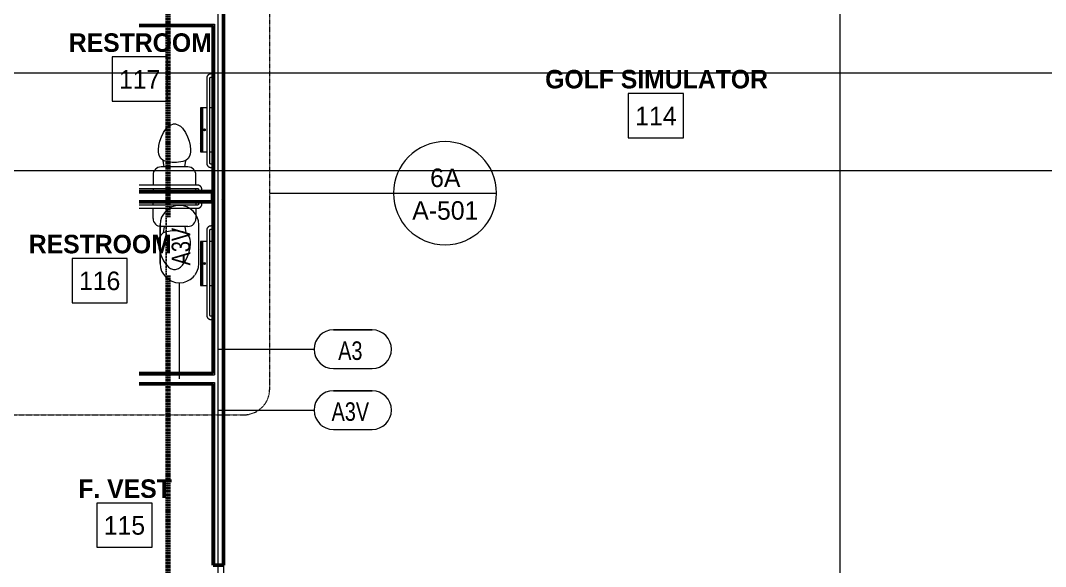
# Model space of a CAD drawing. Header units: inches. Extents: x 23906 to 26716, y -23130 to -20467.
# Drawn here: x 24151.9 to 24628.9, y -22772.7 to -22518.6 of the extents above; entities that cross this region are included whole.
import ezdxf

# ---------------------------------------------------------------- set-up
doc = ezdxf.new("R2010")
doc.units = ezdxf.units.IN
doc.header["$MEASUREMENT"] = 0
for name, pattern in [('Dash Dot 3_16_', [0.3125, 0.1875, -0.0625, 0, -0.0625]), ('Dash_2_', [0.25, 0.125, -0.125]), ('Grid Line 1_2_', [0.875, 0.5, -0.125, 0.125, -0.125])]:
    doc.linetypes.add(name, pattern=pattern)
for name, color, linetype, lineweight in [('A-ANNO-MATC', 214, 'Dash_2_', 140), ('A-ANNO-SYMB', 150, 'Continuous', 9), ('A-AREA', 32, 'Continuous', 9), ('A-AREA-IDEN', 2, 'Continuous', 9), ('A-WALL', 113, 'Continuous', 13), ('A-WALL-IDEN', 211, 'Continuous', 9), ('A-WALL-PATT', 111, 'Continuous', 50), ('G-ANNO-SYMB', 111, 'Continuous', 9), ('I-WALL', 2, 'Continuous', 13), ('P-SANR-FIXT', 6, 'Continuous', 9), ('Q-SPCQ', 91, 'Continuous', 9), ('S-GRID', 1, 'Continuous', 9)]:
    doc.layers.add(name, color=color, linetype=linetype, lineweight=lineweight)
doc.styles.add('Century Gothic', font='GOTHIC.TTF', dxfattribs={"height": 8.622671})
doc.styles.add('Century Gothic_1', font='GOTHIC.TTF', dxfattribs={"width": 0.8, "height": 8.622671})
doc.styles.add('Century Gothic_B', font='GOTHICB.TTF', dxfattribs={"height": 8.616719})
pattern_1 = [(0, (0, 0), (30.72, 7.68), [1.267, -21.773, 1.267, -21.773, -122.88]), (0, (0, 0), (30.72, 7.68), [-46.08, 1.267, -44.813, 1.267, -21.773, -53.76]), (0, (0, 0), (30.72, 7.68), [-115.2, 1.267, -14.093, 1.267, -37.133]), (120, (11.52, 3.84), (-22.0110751, 22.7643004), [1.267, -21.773, 1.267, -21.773, -122.88]), (120, (11.52, 3.84), (-22.0110751, 22.7643004), [-46.08, 1.267, -44.813, 1.267, -21.773, -53.76]), (120, (11.52, 3.84), (-22.0110751, 22.7643004), [-115.2, 1.267, -14.093, 1.267, -37.133]), (240, (15.36, 19.2), (-8.7089249, -30.4443004), [1.267, -21.773, 1.267, -21.773, -122.88]), (240, (15.36, 19.2), (-8.7089249, -30.4443004), [-46.08, 1.267, -44.813, 1.267, -21.773, -53.76]), (240, (15.36, 19.2), (-8.7089249, -30.4443004), [-115.2, 1.267, -14.093, 1.267, -37.133])]

# ---------------------------------------------------------------- blocks, each defined once
blk = doc.blocks.new('Toilet-Domestic-3D - Toilet-Domestic-3D-3240-Enlarged First Floor Plan _East_')
at = {"layer": 'P-SANR-FIXT', "color": 7}
for p, q in [((-9.98, 17.98), (-9.98, 19.48)), ((9.98, 19.48), (9.98, 17.98)), ((-9.98, 11.75), (-9.98, 16.48)), ((9.98, 16.48), (9.98, 11.75)), ((-5.21, 5), (-6.4, 4)), ((6.25, 8.02), (-6.25, 8.02)), ((-4.86, 8.02), (-5.21, 5)), ((-3.84, 5.5), (-5.21, 5)), ((-1, 6), (-3.84, 5.5)), ((1, 6), (-1, 6)), ((3.84, 5.5), (1, 6)), ((5.21, 5), (3.84, 5.5)), ((4.86, 8.02), (5.21, 5)), ((6.4, 4), (5.21, 5)), ((-7.41, 1), (-7.5, 0)), ((-7.5, 0), (-7.33, -1.99)), ((-7.24, 2), (-7.41, 1)), ((-6.97, 3), (-7.24, 2)), ((-6.4, 4), (-6.97, 3)), ((6.97, 3), (6.4, 4)), ((7.24, 2), (6.97, 3)), ((7.41, 1), (7.24, 2)), ((7.33, -1.99), (7.5, 0)), ((7.5, 0), (7.41, 1)), ((-7.33, -1.99), (-6.79, -4)), ((-6.79, -4), (-6.06, -6)), ((6.06, -6), (6.79, -4)), ((6.79, -4), (7.33, -1.99)), ((-6.06, -6), (-5.13, -8)), ((-5.13, -8), (-3.74, -10)), ((3.74, -10), (5.13, -8)), ((5.13, -8), (6.06, -6)), ((-3.74, -10), (-2.74, -11)), ((-2.74, -11), (-1.87, -11.5)), ((-1.87, -11.5), (-0.5, -12)), ((-0.5, -12), (0.5, -12)), ((0.5, -12), (1.87, -11.5)), ((1.87, -11.5), (2.74, -11)), ((2.74, -11), (3.74, -10))]:
    blk.add_line(p, q, dxfattribs=at)
for centre, start, end in [((-6.25, 11.75), 180, 270), ((6.25, 11.75), 270, 360)]:
    blk.add_arc(centre, 3.73, start, end, dxfattribs=at)
blk = doc.blocks.new('Toilet-Domestic-3D - Toilet-Domestic-3D-V19-Enlarged First Floor Plan _East_')
at = {"layer": 'P-SANR-FIXT', "color": 7}
for p, q in [((-5.13, 8), (-3.74, 10)), ((-3.74, 10), (-2.74, 11)), ((-2.74, 11), (-1.87, 11.5)), ((-1.87, 11.5), (-0.5, 12)), ((-0.5, 12), (0.5, 12)), ((0.5, 12), (1.87, 11.5)), ((1.87, 11.5), (2.74, 11)), ((2.74, 11), (3.74, 10)), ((3.74, 10), (5.13, 8)), ((-6.79, 4), (-6.06, 6)), ((-6.06, 6), (-5.13, 8)), ((5.13, 8), (6.06, 6)), ((6.06, 6), (6.79, 4)), ((-7.5, 0), (-7.33, 1.99)), ((-7.33, 1.99), (-6.79, 4)), ((6.79, 4), (7.33, 1.99)), ((7.33, 1.99), (7.5, 0)), ((-7.41, -1), (-7.5, 0)), ((-7.24, -2), (-7.41, -1)), ((-6.97, -3), (-7.24, -2)), ((-6.4, -4), (-6.97, -3)), ((-5.21, -5), (-6.4, -4)), ((6.4, -4), (5.21, -5)), ((6.97, -3), (6.4, -4)), ((7.24, -2), (6.97, -3)), ((7.41, -1), (7.24, -2)), ((7.5, 0), (7.41, -1)), ((6.25, -8.02), (-6.25, -8.02)), ((-3.84, -5.5), (-5.21, -5)), ((-4.86, -8.02), (-5.21, -5)), ((-1, -6), (-3.84, -5.5)), ((1, -6), (-1, -6)), ((3.84, -5.5), (1, -6)), ((5.21, -5), (3.84, -5.5)), ((4.86, -8.02), (5.21, -5)), ((-9.98, -11.75), (-9.98, -16.48)), ((9.98, -16.48), (9.98, -11.75)), ((-9.98, -17.98), (-9.98, -19.48)), ((9.98, -19.48), (9.98, -17.98))]:
    blk.add_line(p, q, dxfattribs=at)
for centre, start, end in [((-6.25, -11.75), 90, 180), ((6.25, -11.75), 0, 90)]:
    blk.add_arc(centre, 3.73, start, end, dxfattribs=at)
blk = doc.blocks.new('817_Grab_Bars - 8170-001420-V40-Enlarged First Floor Plan _East_')
at = {"layer": 'Q-SPCQ', "color": 7}
for p, q in [((24234.27, -22595.24), (24207.1, -22595.24)), ((24207.1, -22596.74), (24234.27, -22596.74)), ((24233.95, -22597.96), (24233.95, -22598.24)), ((24233.95, -22597.96), (24235.52, -22597.96)), ((24234.77, -22597.24), (24234.77, -22597.96)), ((24235.52, -22597.96), (24237.08, -22597.96)), ((24236.27, -22597.96), (24236.27, -22597.24)), ((24237.08, -22598.24), (24237.08, -22597.96))]:
    blk.add_line(p, q, dxfattribs=at)
at = {"layer": 'Q-SPCQ', "color": 7, "flags": 128}
for points in [[(24236.27, -22597.24), (24236.26, -22597.16), (24236.26, -22597.08), (24236.25, -22597), (24236.24, -22596.92), (24236.23, -22596.84), (24236.21, -22596.76), (24236.19, -22596.69), (24236.16, -22596.61), (24236.14, -22596.54), (24236.11, -22596.46), (24236.07, -22596.39), (24236.04, -22596.32), (24236, -22596.25), (24235.96, -22596.18), (24235.92, -22596.11), (24235.87, -22596.05), (24235.82, -22595.98), (24235.77, -22595.92), (24235.71, -22595.86), (24235.66, -22595.81), (24235.6, -22595.75), (24235.54, -22595.7), (24235.48, -22595.65), (24235.41, -22595.6), (24235.35, -22595.56), (24235.28, -22595.52), (24235.21, -22595.48), (24235.14, -22595.44), (24235.06, -22595.41), (24234.99, -22595.38), (24234.91, -22595.35), (24234.84, -22595.32), (24234.76, -22595.3), (24234.68, -22595.28), (24234.61, -22595.27), (24234.53, -22595.26), (24234.45, -22595.25), (24234.37, -22595.24), (24234.29, -22595.24), (24234.27, -22595.24)], [(24234.27, -22596.74), (24234.29, -22596.74), (24234.31, -22596.74), (24234.33, -22596.74), (24234.34, -22596.75), (24234.36, -22596.75), (24234.38, -22596.75), (24234.4, -22596.76), (24234.42, -22596.77), (24234.44, -22596.77), (24234.46, -22596.78), (24234.48, -22596.79), (24234.5, -22596.8), (24234.51, -22596.81), (24234.53, -22596.82), (24234.55, -22596.83), (24234.56, -22596.84), (24234.58, -22596.85), (24234.59, -22596.86), (24234.61, -22596.88), (24234.62, -22596.89), (24234.64, -22596.91), (24234.65, -22596.92), (24234.66, -22596.94), (24234.67, -22596.95), (24234.69, -22596.97), (24234.7, -22596.99), (24234.71, -22597), (24234.72, -22597.02), (24234.72, -22597.04), (24234.73, -22597.06), (24234.74, -22597.08), (24234.74, -22597.1), (24234.75, -22597.12), (24234.75, -22597.14), (24234.76, -22597.16), (24234.76, -22597.18), (24234.76, -22597.19), (24234.76, -22597.21), (24234.77, -22597.23), (24234.77, -22597.24)]]:
    blk.add_lwpolyline(points, dxfattribs=at)
blk = doc.blocks.new('817_Grab_Bars - 8170-001420-V41-Enlarged First Floor Plan _East_')
at = {"layer": 'Q-SPCQ', "color": 7}
for p, q in [((24234.27, -22604.49), (24207.1, -22604.49)), ((24207.1, -22605.99), (24234.27, -22605.99)), ((24233.95, -22602.99), (24233.95, -22603.27)), ((24235.52, -22603.27), (24233.95, -22603.27)), ((24234.77, -22603.27), (24234.77, -22603.99)), ((24237.08, -22603.27), (24235.52, -22603.27)), ((24236.27, -22603.99), (24236.27, -22603.27)), ((24237.08, -22603.27), (24237.08, -22602.99))]:
    blk.add_line(p, q, dxfattribs=at)
at = {"layer": 'Q-SPCQ', "color": 7, "flags": 128}
for points in [[(24234.27, -22605.99), (24234.35, -22605.99), (24234.43, -22605.98), (24234.5, -22605.98), (24234.58, -22605.96), (24234.66, -22605.95), (24234.74, -22605.93), (24234.82, -22605.91), (24234.89, -22605.89), (24234.97, -22605.86), (24235.04, -22605.83), (24235.12, -22605.8), (24235.19, -22605.76), (24235.26, -22605.73), (24235.33, -22605.68), (24235.39, -22605.64), (24235.46, -22605.59), (24235.52, -22605.55), (24235.58, -22605.49), (24235.64, -22605.44), (24235.7, -22605.38), (24235.75, -22605.33), (24235.81, -22605.26), (24235.86, -22605.2), (24235.9, -22605.14), (24235.95, -22605.07), (24235.99, -22605), (24236.03, -22604.93), (24236.07, -22604.86), (24236.1, -22604.79), (24236.13, -22604.72), (24236.16, -22604.64), (24236.18, -22604.56), (24236.2, -22604.49), (24236.22, -22604.41), (24236.24, -22604.33), (24236.25, -22604.25), (24236.26, -22604.17), (24236.26, -22604.09), (24236.27, -22604.01), (24236.27, -22603.99)], [(24234.77, -22603.99), (24234.76, -22604.01), (24234.76, -22604.03), (24234.76, -22604.05), (24234.76, -22604.07), (24234.76, -22604.09), (24234.75, -22604.11), (24234.75, -22604.13), (24234.74, -22604.15), (24234.73, -22604.17), (24234.73, -22604.19), (24234.72, -22604.2), (24234.71, -22604.22), (24234.7, -22604.24), (24234.69, -22604.26), (24234.68, -22604.27), (24234.67, -22604.29), (24234.65, -22604.3), (24234.64, -22604.32), (24234.63, -22604.33), (24234.61, -22604.35), (24234.6, -22604.36), (24234.58, -22604.38), (24234.57, -22604.39), (24234.55, -22604.4), (24234.54, -22604.41), (24234.52, -22604.42), (24234.5, -22604.43), (24234.48, -22604.44), (24234.46, -22604.45), (24234.45, -22604.46), (24234.43, -22604.46), (24234.41, -22604.47), (24234.39, -22604.47), (24234.37, -22604.48), (24234.35, -22604.48), (24234.33, -22604.49), (24234.31, -22604.49), (24234.29, -22604.49), (24234.27, -22604.49), (24234.27, -22604.49)]]:
    blk.add_lwpolyline(points, dxfattribs=at)
blk = doc.blocks.new('817_Grab_Bars - 8170-001420-V33-Enlarged First Floor Plan _East_')
at = {"layer": 'Q-SPCQ', "color": 7}
for p, q in [((25501.23, -22643.55), (25500.52, -22643.55)), ((25501.52, -22642.74), (25501.23, -22642.74)), ((25501.23, -22644.3), (25501.23, -22642.74)), ((25501.23, -22645.87), (25501.23, -22644.3)), ((25498.52, -22645.55), (25498.52, -22685.05)), ((25500.02, -22685.05), (25500.02, -22645.55)), ((25500.52, -22645.05), (25501.23, -22645.05)), ((25501.23, -22645.87), (25501.52, -22645.87)), ((25501.23, -22685.55), (25500.52, -22685.55)), ((25500.52, -22687.05), (25501.23, -22687.05)), ((25501.52, -22684.74), (25501.23, -22684.74)), ((25501.23, -22686.3), (25501.23, -22684.74)), ((25501.23, -22687.87), (25501.23, -22686.3)), ((25501.23, -22687.87), (25501.52, -22687.87))]:
    blk.add_line(p, q, dxfattribs=at)
at = {"layer": 'Q-SPCQ', "color": 7, "flags": 128}
for points in [[(25500.52, -22643.55), (25500.44, -22643.55), (25500.36, -22643.56), (25500.28, -22643.57), (25500.2, -22643.58), (25500.12, -22643.59), (25500.04, -22643.61), (25499.96, -22643.63), (25499.89, -22643.65), (25499.81, -22643.68), (25499.74, -22643.71), (25499.66, -22643.74), (25499.59, -22643.78), (25499.52, -22643.82), (25499.45, -22643.86), (25499.39, -22643.9), (25499.32, -22643.95), (25499.26, -22644), (25499.2, -22644.05), (25499.14, -22644.1), (25499.08, -22644.16), (25499.03, -22644.22), (25498.97, -22644.28), (25498.92, -22644.34), (25498.88, -22644.41), (25498.83, -22644.47), (25498.79, -22644.54), (25498.75, -22644.61), (25498.72, -22644.68), (25498.68, -22644.75), (25498.65, -22644.83), (25498.62, -22644.9), (25498.6, -22644.98), (25498.58, -22645.06), (25498.56, -22645.13), (25498.54, -22645.21), (25498.53, -22645.29), (25498.52, -22645.37), (25498.52, -22645.45), (25498.52, -22645.53), (25498.52, -22645.55)], [(25500.02, -22645.55), (25500.02, -22645.53), (25500.02, -22645.51), (25500.02, -22645.49), (25500.02, -22645.47), (25500.03, -22645.45), (25500.03, -22645.43), (25500.03, -22645.41), (25500.04, -22645.4), (25500.05, -22645.38), (25500.05, -22645.36), (25500.06, -22645.34), (25500.07, -22645.32), (25500.08, -22645.3), (25500.09, -22645.29), (25500.1, -22645.27), (25500.11, -22645.25), (25500.13, -22645.24), (25500.14, -22645.22), (25500.15, -22645.21), (25500.17, -22645.19), (25500.18, -22645.18), (25500.2, -22645.17), (25500.21, -22645.16), (25500.23, -22645.14), (25500.25, -22645.13), (25500.26, -22645.12), (25500.28, -22645.11), (25500.3, -22645.1), (25500.32, -22645.09), (25500.33, -22645.09), (25500.35, -22645.08), (25500.37, -22645.07), (25500.39, -22645.07), (25500.41, -22645.06), (25500.43, -22645.06), (25500.45, -22645.06), (25500.47, -22645.05), (25500.49, -22645.05), (25500.51, -22645.05), (25500.52, -22645.05)], [(25498.52, -22685.05), (25498.52, -22685.13), (25498.52, -22685.21), (25498.53, -22685.29), (25498.54, -22685.37), (25498.56, -22685.45), (25498.57, -22685.53), (25498.59, -22685.61), (25498.62, -22685.68), (25498.64, -22685.76), (25498.67, -22685.83), (25498.71, -22685.9), (25498.74, -22685.98), (25498.78, -22686.05), (25498.82, -22686.12), (25498.86, -22686.18), (25498.91, -22686.25), (25498.96, -22686.31), (25499.01, -22686.37), (25499.07, -22686.43), (25499.12, -22686.49), (25499.18, -22686.54), (25499.24, -22686.59), (25499.3, -22686.64), (25499.37, -22686.69), (25499.43, -22686.74), (25499.5, -22686.78), (25499.57, -22686.82), (25499.64, -22686.85), (25499.72, -22686.89), (25499.79, -22686.92), (25499.87, -22686.94), (25499.94, -22686.97), (25500.02, -22686.99), (25500.1, -22687.01), (25500.18, -22687.02), (25500.25, -22687.04), (25500.33, -22687.04), (25500.41, -22687.05), (25500.49, -22687.05), (25500.52, -22687.05)], [(25500.52, -22685.55), (25500.5, -22685.55), (25500.48, -22685.55), (25500.46, -22685.55), (25500.44, -22685.55), (25500.42, -22685.54), (25500.4, -22685.54), (25500.38, -22685.53), (25500.36, -22685.53), (25500.34, -22685.52), (25500.32, -22685.51), (25500.3, -22685.51), (25500.28, -22685.5), (25500.27, -22685.49), (25500.25, -22685.48), (25500.23, -22685.47), (25500.22, -22685.45), (25500.2, -22685.44), (25500.19, -22685.43), (25500.17, -22685.42), (25500.16, -22685.4), (25500.14, -22685.39), (25500.13, -22685.37), (25500.12, -22685.36), (25500.11, -22685.34), (25500.09, -22685.32), (25500.08, -22685.31), (25500.07, -22685.29), (25500.07, -22685.27), (25500.06, -22685.25), (25500.05, -22685.23), (25500.04, -22685.22), (25500.04, -22685.2), (25500.03, -22685.18), (25500.03, -22685.16), (25500.02, -22685.14), (25500.02, -22685.12), (25500.02, -22685.1), (25500.02, -22685.08), (25500.02, -22685.06), (25500.02, -22685.05)]]:
    blk.add_lwpolyline(points, dxfattribs=at)
blk = doc.blocks.new('Dispenser-Toilet_Tissue-Frost_Products_LTD_-Jumbo-169 - Steel-Brushed-Stainless_Steel-V43-Enlarged First Floor Plan _East_')
at = {"layer": 'Q-SPCQ', "color": 50, "lineweight": 20}
for p, q in [((24235.56, -22560.91), (24235.56, -22563.08)), ((24235.66, -22559.4), (24235.66, -22560.75)), ((24235.66, -22560.75), (24235.66, -22578.23)), ((24235.66, -22563.24), (24235.66, -22564.55)), ((24235.82, -22559.24), (24235.82, -22579.74)), ((24236.58, -22559.24), (24235.82, -22559.24)), ((24236.58, -22559.3), (24236.58, -22559.24)), ((24236.58, -22579.68), (24236.58, -22559.3)), ((24236.62, -22559.3), (24236.58, -22559.3)), ((24236.62, -22559.3), (24236.62, -22579.68)), ((24236.68, -22579.74), (24236.68, -22559.24)), ((24238.52, -22559.24), (24236.68, -22559.24)), ((24241.52, -22559.24), (24240.02, -22559.24)), ((24235.56, -22564.74), (24235.56, -22574.24)), ((24237.28, -22569.45), (24237.28, -22569.53)), ((24237.61, -22569.45), (24237.28, -22569.45)), ((24237.28, -22569.53), (24237.61, -22569.53)), ((24237.61, -22569.53), (24237.61, -22569.45)), ((24235.56, -22575.89), (24235.56, -22578.07)), ((24235.66, -22574.43), (24235.66, -22575.73)), ((24235.66, -22578.23), (24235.66, -22579.58)), ((24235.82, -22579.74), (24236.58, -22579.74)), ((24236.58, -22579.74), (24236.58, -22579.68)), ((24236.58, -22579.68), (24236.62, -22579.68)), ((24236.68, -22579.74), (24238.52, -22579.74)), ((24240.02, -22579.74), (24241.52, -22579.74))]:
    blk.add_line(p, q, dxfattribs=at)
for radius in [0.438, 0.357]:
    blk.add_circle((24237.43, -22569.49), radius, dxfattribs=at)
for centre, radius, start, end in [((24235.74, -22560.91), 0.18, 116.3878, 180), ((24235.67, -22562.47), 0.118, 97.6431, 169.1884), ((24235.71, -22562.46), 0.151, 182.679, 250.3653), ((24235.74, -22562.49), 0.18, 180, 243.6084), ((24235.71, -22562.49), 0.151, 183.1667, 250.3726), ((24235.67, -22563.07), 0.119, 98.4805, 169.9599), ((24235.71, -22563.06), 0.151, 182.679, 250.3659), ((24235.71, -22563.07), 0.151, 182.679, 250.3659), ((24235.74, -22563.08), 0.18, 180, 243.6122), ((24235.82, -22559.4), 0.16, 90, 179.0019), ((24236.68, -22559.3), 0.0601, 90, 177.3185), ((24235.78, -22564.74), 0.22, 123.0557, 180), ((24235.78, -22574.24), 0.22, 180, 236.9443), ((24235.74, -22575.89), 0.18, 116.3878, 180), ((24235.71, -22575.9), 0.151, 109.6341, 177.321), ((24235.71, -22575.91), 0.151, 109.6341, 177.321), ((24235.67, -22575.91), 0.119, 190.0401, 261.5195), ((24235.74, -22576.48), 0.18, 116.3878, 180), ((24235.71, -22576.49), 0.151, 109.6341, 176.8331), ((24235.71, -22576.52), 0.151, 109.6341, 177.321), ((24235.67, -22576.51), 0.118, 190.8116, 262.3569), ((24235.74, -22578.07), 0.18, 180, 243.6122), ((24235.82, -22579.58), 0.16, 180, 270), ((24236.68, -22579.68), 0.06, 180, 270)]:
    blk.add_arc(centre, radius, start, end, dxfattribs=at)
blk = doc.blocks.new('Dispenser-Toilet_Tissue-Frost_Products_LTD_-Jumbo-169 - Steel-Brushed-Stainless_Steel-V44-Enlarged First Floor Plan _East_')
at = {"layer": 'Q-SPCQ', "color": 50, "lineweight": 20}
for p, q in [((24235.56, -22623.16), (24235.56, -22625.33)), ((24235.66, -22621.65), (24235.66, -22623)), ((24235.66, -22623), (24235.66, -22640.48)), ((24235.66, -22625.49), (24235.66, -22626.8)), ((24235.82, -22621.49), (24235.82, -22641.99)), ((24236.58, -22621.49), (24235.82, -22621.49)), ((24236.58, -22621.55), (24236.58, -22621.49)), ((24236.58, -22641.93), (24236.58, -22621.55)), ((24236.62, -22621.55), (24236.58, -22621.55)), ((24236.62, -22621.55), (24236.62, -22641.93)), ((24236.68, -22641.99), (24236.68, -22621.49)), ((24238.52, -22621.49), (24236.68, -22621.49)), ((24241.52, -22621.49), (24240.01, -22621.49)), ((24235.56, -22626.99), (24235.56, -22636.49)), ((24237.28, -22631.7), (24237.28, -22631.78)), ((24237.61, -22631.7), (24237.28, -22631.7)), ((24237.28, -22631.78), (24237.61, -22631.78)), ((24237.61, -22631.78), (24237.61, -22631.7)), ((24235.56, -22638.14), (24235.56, -22640.32)), ((24235.66, -22636.68), (24235.66, -22637.98)), ((24235.66, -22640.48), (24235.66, -22641.83)), ((24235.82, -22641.99), (24236.58, -22641.99)), ((24236.58, -22641.99), (24236.58, -22641.93)), ((24236.58, -22641.93), (24236.62, -22641.93)), ((24236.68, -22641.99), (24238.52, -22641.99)), ((24240.02, -22641.99), (24241.52, -22641.99))]:
    blk.add_line(p, q, dxfattribs=at)
for radius in [0.438, 0.357]:
    blk.add_circle((24237.43, -22631.74), radius, dxfattribs=at)
for centre, radius, start, end in [((24235.74, -22623.16), 0.18, 116.3878, 180), ((24235.67, -22624.72), 0.118, 97.6431, 169.1884), ((24235.71, -22624.71), 0.151, 182.679, 250.3653), ((24235.74, -22624.74), 0.18, 180, 243.6084), ((24235.71, -22624.74), 0.151, 183.1667, 250.3726), ((24235.67, -22625.32), 0.119, 98.4805, 169.9599), ((24235.71, -22625.31), 0.151, 182.679, 250.3659), ((24235.71, -22625.32), 0.151, 182.679, 250.3659), ((24235.74, -22625.33), 0.18, 180, 243.6122), ((24235.82, -22621.65), 0.16, 90, 179.0019), ((24236.68, -22621.55), 0.0601, 90, 177.3185), ((24235.78, -22626.99), 0.22, 123.0557, 180), ((24235.78, -22636.49), 0.22, 180, 236.9443), ((24235.74, -22638.14), 0.18, 116.3878, 180), ((24235.71, -22638.15), 0.151, 109.6341, 177.321), ((24235.71, -22638.16), 0.151, 109.6341, 177.321), ((24235.67, -22638.16), 0.119, 190.0401, 261.5195), ((24235.74, -22638.73), 0.18, 116.3878, 180), ((24235.71, -22638.74), 0.151, 109.6341, 176.8331), ((24235.71, -22638.77), 0.151, 109.6341, 177.321), ((24235.67, -22638.76), 0.118, 190.8116, 262.3569), ((24235.74, -22640.32), 0.18, 180, 243.6122), ((24235.82, -22641.83), 0.16, 180, 270), ((24236.68, -22641.93), 0.06, 180, 270)]:
    blk.add_arc(centre, radius, start, end, dxfattribs=at)
blk = doc.blocks.new('Locker Rooms and Restrooms_rvt-1-Enlarged First Floor Plan _East_')
at = {"layer": 'A-WALL-PATT', "lineweight": 9}
h = blk.add_hatch(dxfattribs=at)
h.set_pattern_fill('FP_8', style=0, pattern_type=2)
h.set_pattern_definition(pattern_1)
h.paths.add_polyline_path([(24241.27, -22598.87), (24241.27, -22598.24), (24207.1, -22598.24), (24207.1, -22598.87), (24240.8, -22598.87)], flags=0)
at = {"layer": 'A-WALL', "color": 10}
for p, q in [((24207.1, -22598.87), (24240.64, -22598.87)), ((24240.64, -22598.87), (24240.64, -22602.37)), ((24207.1, -22602.37), (24240.64, -22602.37))]:
    blk.add_line(p, q, dxfattribs=at)
at = {"layer": 'I-WALL', "color": 250, "lineweight": 50}
for p, q in [((24241.27, -22598.24), (24207.1, -22598.24)), ((24241.27, -22598.87), (24241.27, -22598.24)), ((24241.27, -22602.37), (24241.27, -22598.87)), ((24207.1, -22602.99), (24241.27, -22602.99)), ((24241.27, -22602.99), (24241.27, -22602.37))]:
    blk.add_line(p, q, dxfattribs=at)
at = {"layer": 'I-WALL', "color": 10}
for p, q in [((24213.54, -22603.24), (24207.1, -22603.24)), ((24233.95, -22603.24), (24233.49, -22603.24)), ((24241.27, -22603.24), (24237.08, -22603.24)), ((24207.1, -22682.68), (24241.27, -22682.68))]:
    blk.add_line(p, q, dxfattribs=at)
at = {"color": 10, "lineweight": 13}
for name, p in [('817_Grab_Bars - 8170-001420-V33-Enlarged First Floor Plan _East_', (-1260, 100.06)), ('Dispenser-Toilet_Tissue-Frost_Products_LTD_-Jumbo-169 - Steel-Brushed-Stainless_Steel-V43-Enlarged First Floor Plan _East_', (0, 0)), ('Toilet-Domestic-3D - Toilet-Domestic-3D-V19-Enlarged First Floor Plan _East_', (24223.52, -22578.76)), ('817_Grab_Bars - 8170-001420-V40-Enlarged First Floor Plan _East_', (0, 0)), ('817_Grab_Bars - 8170-001420-V41-Enlarged First Floor Plan _East_', (0, 0)), ('Toilet-Domestic-3D - Toilet-Domestic-3D-3240-Enlarged First Floor Plan _East_', (24223.52, -22622.47)), ('817_Grab_Bars - 8170-001420-V33-Enlarged First Floor Plan _East_', (-1260, 29.31)), ('Dispenser-Toilet_Tissue-Frost_Products_LTD_-Jumbo-169 - Steel-Brushed-Stainless_Steel-V44-Enlarged First Floor Plan _East_', (0, 0))]:
    blk.add_blockref(name, p, dxfattribs=at)
blk = doc.blocks.new('Wall Tag - 1_4_-1369832-Enlarged First Floor Plan _East_')
at = {"layer": 'A-WALL-IDEN', "color": 153}
for p, q in [((-0.0822, 0.0968), (0.1053, 0.0968)), ((0.1053, 0.0968), (-0.0822, 0.0968)), ((-0.0822, -0.0907), (0.1053, -0.0907)), ((-0.0822, -0.0907), (0.1053, -0.0907))]:
    blk.add_line(p, q, dxfattribs=at)
for centre, start, end in [((-0.0822, 0.0031), 90, 270), ((-0.0822, 0.0031), 90, 270), ((0.1053, 0.0031), 270, 90), ((0.1053, 0.0031), 270, 90)]:
    blk.add_arc(centre, 0.0937, start, end, dxfattribs=at)
blk = doc.blocks.new('Floor Plan - Callout Head-19020-Enlarged First Floor Plan _East_')
at = {"layer": 'A-ANNO-SYMB'}
blk.add_line((-0.25, 0), (0.25, 0), dxfattribs=at)
for start, end in [(360, 180), (180, 360)]:
    blk.add_arc((0, 0), 0.25, start, end, dxfattribs=at)

msp = doc.modelspace()

# ---------------------------------------------------------------- hatches: boundary and pattern name
at = {"layer": 'A-WALL-PATT', "lineweight": 9}
h = msp.add_hatch(dxfattribs=at)
h.set_pattern_fill('FP_8', color=256, style=0, pattern_type=2)
h.set_pattern_definition(pattern_1)
h.paths.add_polyline_path([(24245.64, -22518.62), (24246.27, -22518.62), (24246.27, -22366.8), (24245.64, -22366.8), (24245.64, -22491.69)], flags=0)
h = msp.add_hatch(dxfattribs=at)
h.set_pattern_fill('FP_8', color=256, style=0, pattern_type=2)
h.set_pattern_definition(pattern_1)
h.paths.add_polyline_path([(24241.52, -22520.99), (24241.52, -22520.37), (24207.1, -22520.37), (24207.1, -22520.99)], flags=0)
h = msp.add_hatch(dxfattribs=at)
h.set_pattern_fill('FP_8', color=256, style=0, pattern_type=2)
h.set_pattern_definition(pattern_1)
h.paths.add_polyline_path([(24241.52, -22683.55), (24242.14, -22683.55), (24242.14, -22520.37), (24241.52, -22520.37), (24241.52, -22682.93)], flags=0)
h = msp.add_hatch(dxfattribs=at)
h.set_pattern_fill('FP_8', color=256, style=0, pattern_type=2)
h.set_pattern_definition(pattern_1)
h.paths.add_polyline_path([(24245.64, -22685.3), (24246.27, -22685.3), (24246.27, -22518.62), (24245.64, -22518.62), (24245.64, -22665.99)], flags=0)
h = msp.add_hatch(dxfattribs=at)
h.set_pattern_fill('FP_8', color=256, style=0, pattern_type=2)
h.set_pattern_definition(pattern_1)
h.paths.add_polyline_path([(24241.52, -22687.68), (24241.52, -22687.05), (24207.1, -22687.05), (24207.1, -22687.68)], flags=0)
h = msp.add_hatch(dxfattribs=at)
h.set_pattern_fill('FP_8', color=256, style=0, pattern_type=2)
h.set_pattern_definition(pattern_1)
h.paths.add_polyline_path([(24245.64, -22772.05), (24246.27, -22772.05), (24246.27, -22685.3), (24245.64, -22685.3), (24245.64, -22771.43)], flags=0)

# ---------------------------------------------------------------- linework, layer by layer
at = {"layer": 'A-ANNO-MATC', "color": 163}
msp.add_line((24220.45, -20466.81), (24220.45, -23129.87), dxfattribs=at)
at = {"layer": 'A-ANNO-SYMB', "linetype": 'Dash Dot 3_16_'}
for p, q in [((24267.83, -22690.11), (24267.83, -22507.87)), ((24115.99, -22702.11), (24255.83, -22702.11))]:
    msp.add_line(p, q, dxfattribs=at)
at = {"layer": 'A-ANNO-SYMB'}
msp.add_line((24267.83, -22598.99), (24325.43, -22598.99), dxfattribs=at)
at = {"layer": 'A-ANNO-SYMB', "linetype": 'Dash Dot 3_16_'}
msp.add_arc((24255.83, -22690.11), 12, 270, 0, dxfattribs=at)
at = {"layer": 'A-AREA'}
msp.add_line((24246.27, -22772.05), (24246.27, -22779.05), dxfattribs=at)
at = {"layer": 'A-AREA-IDEN', "flags": 128}
for points in [[(24194.47, -22535.6), (24194.47, -22556.18), (24220.18, -22556.18), (24220.18, -22535.6)], [(24434.72, -22552.63), (24434.72, -22573.2), (24460.43, -22573.2), (24460.43, -22552.63)], [(24175.85, -22629.37), (24175.85, -22649.94), (24201.56, -22649.94), (24201.56, -22629.37)], [(24187.38, -22743.18), (24187.38, -22763.75), (24213.09, -22763.75), (24213.09, -22743.18)]]:
    msp.add_lwpolyline(points, close=True, dxfattribs=at)
at = {"layer": 'A-WALL'}
for p, q in [((24245.64, -22367.43), (24245.64, -22771.43)), ((24207.1, -22520.37), (24242.14, -22520.37)), ((24242.14, -22520.37), (24242.14, -22683.55)), ((24207.1, -22683.55), (24242.14, -22683.55)), ((24207.1, -22687.05), (24242.14, -22687.05)), ((24242.14, -22687.05), (24242.14, -22771.43)), ((24242.14, -22771.43), (24245.64, -22771.43))]:
    msp.add_line(p, q, dxfattribs=at)
at = {"layer": 'A-WALL-IDEN', "color": 153}
for p, q in [((24225.85, -22685.3), (24225.85, -22640.7)), ((24243.89, -22671.59), (24288.49, -22671.59)), ((24243.89, -22699.94), (24288.49, -22699.94))]:
    msp.add_line(p, q, dxfattribs=at)
at = {"layer": 'G-ANNO-SYMB'}
msp.add_line((26309.89, -22588.63), (23915.43, -22588.63), dxfattribs=at)
at = {"layer": 'I-WALL', "lineweight": 50}
for p, q in [((24246.27, -22772.05), (24246.27, -22366.8)), ((24207.1, -22520.99), (24241.52, -22520.99)), ((24241.52, -22520.99), (24241.52, -22682.93)), ((24241.52, -22682.93), (24207.1, -22682.93)), ((24207.1, -22687.68), (24241.52, -22687.68)), ((24241.52, -22687.68), (24241.52, -22772.05)), ((24241.52, -22772.05), (24246.27, -22772.05))]:
    msp.add_line(p, q, dxfattribs=at)
at = {"layer": 'S-GRID', "linetype": 'Grid Line 1_2_'}
for p, q in [((24243.89, -22929.31), (24243.89, -20749.66)), ((24533.39, -22929.31), (24533.39, -20749.66)), ((24243.89, -23058.9), (24243.89, -20902.43)), ((24533.39, -23058.9), (24533.39, -20902.43)), ((26427.34, -22543.05), (24012.52, -22543.05)), ((26535.93, -22543.05), (24110.38, -22543.05))]:
    msp.add_line(p, q, dxfattribs=at)

# ---------------------------------------------------------------- block references
at = {"layer": 'A-ANNO-SYMB', "xscale": 95.99999999999994, "yscale": 95.99999999999994, "zscale": 95.99999999999994}
msp.add_blockref('Floor Plan - Callout Head-19020-Enlarged First Floor Plan _East_', (24349.43, -22598.99), dxfattribs=at)
at = {"layer": 'A-WALL-IDEN', "color": 153, "xscale": 95.99999999999994, "yscale": 95.99999999999994, "zscale": 95.99999999999994, "rotation": 89.99999999999991}
msp.add_blockref('Wall Tag - 1_4_-1369832-Enlarged First Floor Plan _East_', (24226.14, -22623.8), dxfattribs=at)
at = {"layer": 'A-WALL-IDEN', "color": 153, "xscale": 95.99999999999994, "yscale": 95.99999999999994, "zscale": 95.99999999999994}
for p in [(24305.39, -22671.89), (24305.39, -22700.23)]:
    msp.add_blockref('Wall Tag - 1_4_-1369832-Enlarged First Floor Plan _East_', p, dxfattribs=at)

# ---------------------------------------------------------------- texts
at = {"layer": 'A-ANNO-SYMB', "char_height": 8.623, "attachment_point": 2, "line_spacing_factor": 0.984117, "style": 'Century Gothic'}
for s, insert, width in [('6A', (24349.56, -22587.5), 18.468), ('A-501', (24349.56, -22602.69), 38.88)]:
    msp.add_mtext(s, dxfattribs=dict(at, insert=insert, width=width))
at = {"layer": 'A-AREA-IDEN', "attachment_point": 2}
for s, insert, char_height, width, line_spacing_factor, style in [('RESTROOM', (24207.61, -22524.58), 8.617, 74.736, 0.984796, 'Century Gothic_B'), ('117', (24207.32, -22541.7), 8.623, 23.652, 0.984117, 'Century Gothic'), ('GOLF SIMULATOR', (24447.87, -22541.6), 8.6167, 118.476, 0.984796, 'Century Gothic_B'), ('114', (24447.58, -22558.72), 8.623, 23.652, 0.984117, 'Century Gothic'), ('RESTROOM', (24188.99, -22618.34), 8.617, 74.736, 0.984796, 'Century Gothic_B'), ('116', (24188.7, -22635.46), 8.623, 23.652, 0.984117, 'Century Gothic'), ('F. VEST', (24200.52, -22732.16), 8.617, 45.9, 0.984796, 'Century Gothic_B'), ('115', (24200.23, -22749.27), 8.623, 23.652, 0.984117, 'Century Gothic')]:
    msp.add_mtext(s, dxfattribs=dict(at, insert=insert, char_height=char_height, width=width, line_spacing_factor=line_spacing_factor, style=style))

# ---------------------------------------------------------------- next in the draw order: texts
at = {"layer": 'A-WALL-IDEN', "insert": (24222.21, -22623.83), "char_height": 8.623, "width": 22.464, "attachment_point": 2, "rotation": 90, "line_spacing_factor": 0.984117, "style": 'Century Gothic_1', "bg_fill": 3, "box_fill_scale": 1.25, "bg_fill_color": 0, "bg_fill_transparency": 0}
msp.add_mtext('A3V', dxfattribs=at)
at = {"layer": 'A-WALL-IDEN', "char_height": 8.623, "attachment_point": 2, "line_spacing_factor": 0.984117, "style": 'Century Gothic_1', "bg_fill": 3, "box_fill_scale": 1.25, "bg_fill_color": 0, "bg_fill_transparency": 0}
for s, insert, width in [('A3', (24305.36, -22667.95), 14.58), ('A3V', (24305.36, -22696.3), 22.464)]:
    msp.add_mtext(s, dxfattribs=dict(at, insert=insert, width=width))

# ---------------------------------------------------------------- next in the draw order: block references
at = {"lineweight": 5}
msp.add_blockref('Locker Rooms and Restrooms_rvt-1-Enlarged First Floor Plan _East_', (0, 0), dxfattribs=at)

doc.saveas('drawing.dxf')
